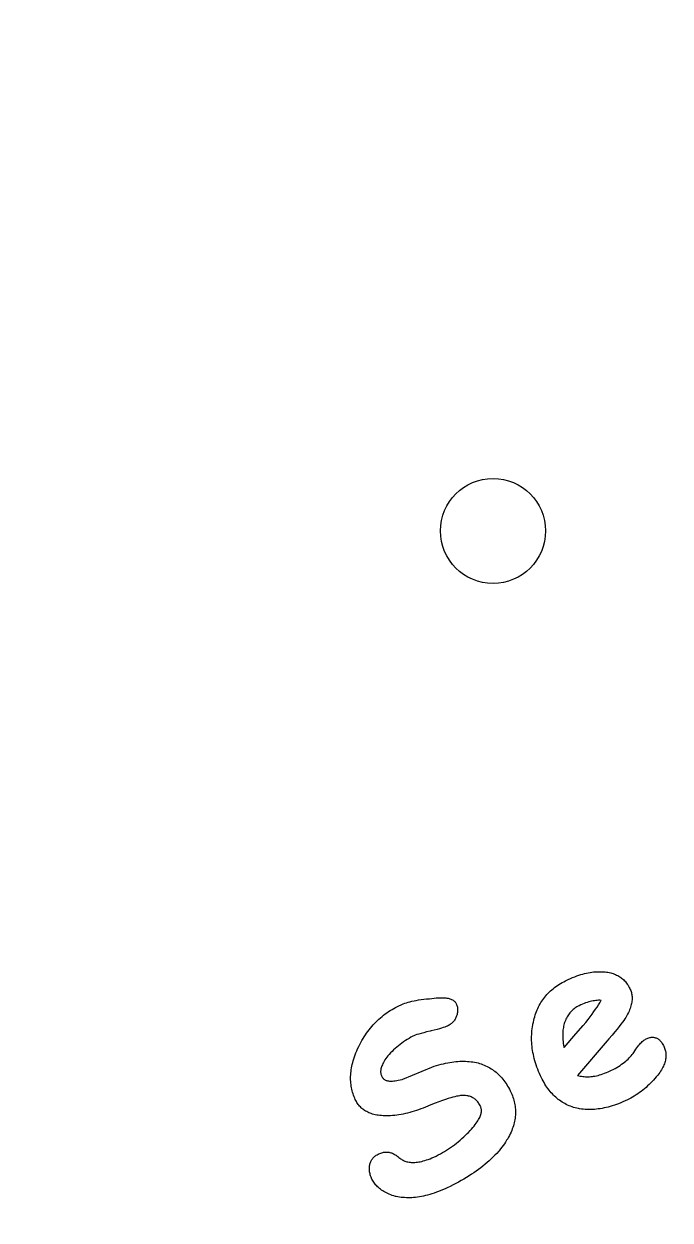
# Model space of a CAD drawing. Header units: inches. Extents: x -1316 to -504, y 751 to 1208.
# Drawn here: x -1014.79 to -994.48, y 783.75 to 821.35 of the extents above; entities that cross this region are included whole.
import ezdxf

# ---------------------------------------------------------------- set-up
doc = ezdxf.new("R2010")
doc.units = ezdxf.units.IN
doc.header["$MEASUREMENT"] = 0
doc.linetypes.add('Continuous2', pattern=[0])
doc.layers.add('68343 AND 68344 CARRIAGE AND ARM PLATE', color=1, linetype='Continuous')
doc.layers.add('68351 TABLE', color=1, linetype='Continuous')

msp = doc.modelspace()

# ---------------------------------------------------------------- linework, layer by layer
at = {"layer": '68343 AND 68344 CARRIAGE AND ARM PLATE', "color": 3, "linetype": 'Continuous2', "lineweight": -3, "true_color": 0x00ff00}
for p, q in [((-996.94, 791.544), (-996.886, 791.55)), ((-996.886, 791.55), (-996.833, 791.555)), ((-996.833, 791.555), (-996.781, 791.558)), ((-996.781, 791.558), (-996.73, 791.559)), ((-996.73, 791.559), (-996.68, 791.559)), ((-996.68, 791.559), (-996.673, 791.559)), ((-996.673, 791.559), (-996.622, 791.558)), ((-996.622, 791.558), (-996.572, 791.556)), ((-996.572, 791.556), (-996.523, 791.552)), ((-996.523, 791.552), (-996.477, 791.546)), ((-996.477, 791.546), (-996.432, 791.54)), ((-997.975, 791.155), (-997.926, 791.186)), ((-997.926, 791.186), (-997.875, 791.216)), ((-997.875, 791.216), (-997.822, 791.245)), ((-997.822, 791.245), (-997.768, 791.273)), ((-997.768, 791.273), (-997.751, 791.281)), ((-997.751, 791.281), (-997.681, 791.314)), ((-997.681, 791.314), (-997.612, 791.346)), ((-997.612, 791.346), (-997.544, 791.374)), ((-997.544, 791.374), (-997.478, 791.401)), ((-997.478, 791.401), (-997.413, 791.425)), ((-997.413, 791.425), (-997.35, 791.447)), ((-997.35, 791.447), (-997.288, 791.467)), ((-997.288, 791.467), (-997.227, 791.484)), ((-997.227, 791.484), (-997.167, 791.5)), ((-997.167, 791.5), (-997.109, 791.514)), ((-997.109, 791.514), (-997.052, 791.526)), ((-997.052, 791.526), (-996.995, 791.536)), ((-996.995, 791.536), (-996.94, 791.544)), ((-996.432, 791.54), (-996.389, 791.531)), ((-996.389, 791.531), (-996.347, 791.522)), ((-996.347, 791.522), (-996.307, 791.511)), ((-996.307, 791.511), (-996.268, 791.499)), ((-996.268, 791.499), (-996.231, 791.486)), ((-996.231, 791.486), (-996.195, 791.471)), ((-996.195, 791.471), (-996.16, 791.455)), ((-996.16, 791.455), (-996.126, 791.438)), ((-996.126, 791.438), (-996.094, 791.42)), ((-996.094, 791.42), (-996.062, 791.401)), ((-996.062, 791.401), (-996.032, 791.38)), ((-996.032, 791.38), (-996.003, 791.358)), ((-996.003, 791.358), (-995.974, 791.335)), ((-995.974, 791.335), (-995.947, 791.311)), ((-995.947, 791.311), (-995.921, 791.285)), ((-995.921, 791.285), (-995.895, 791.258)), ((-995.895, 791.258), (-995.871, 791.23)), ((-995.871, 791.23), (-995.847, 791.2)), ((-995.847, 791.2), (-995.824, 791.169)), ((-998.417, 790.762), (-998.384, 790.802)), ((-998.384, 790.802), (-998.349, 790.841)), ((-998.349, 790.841), (-998.314, 790.88)), ((-998.314, 790.88), (-998.276, 790.917)), ((-998.276, 790.917), (-998.238, 790.954)), ((-998.238, 790.954), (-998.197, 790.99)), ((-998.197, 790.99), (-998.156, 791.024)), ((-998.156, 791.024), (-998.113, 791.058)), ((-998.113, 791.058), (-998.068, 791.092)), ((-998.068, 791.092), (-998.022, 791.124)), ((-998.022, 791.124), (-997.975, 791.155)), ((-995.824, 791.169), (-995.802, 791.137)), ((-995.802, 791.137), (-995.782, 791.102)), ((-995.782, 791.102), (-995.762, 791.067)), ((-995.762, 791.067), (-995.744, 791.032)), ((-995.744, 791.032), (-995.73, 791.002)), ((-995.73, 791.002), (-995.717, 790.971)), ((-995.717, 790.971), (-995.707, 790.939)), ((-995.707, 790.939), (-995.697, 790.908)), ((-995.697, 790.908), (-995.689, 790.876)), ((-995.689, 790.876), (-995.683, 790.843)), ((-995.683, 790.843), (-995.679, 790.811)), ((-995.679, 790.811), (-995.675, 790.777)), ((-1003.165, 790.406), (-1003.107, 790.438)), ((-1003.107, 790.438), (-1003.049, 790.468)), ((-1003.049, 790.468), (-1002.989, 790.497)), ((-1002.989, 790.497), (-1002.958, 790.512)), ((-1002.958, 790.512), (-1002.916, 790.53)), ((-1002.916, 790.53), (-1002.871, 790.548)), ((-1002.871, 790.548), (-1002.822, 790.566)), ((-1002.822, 790.566), (-1002.771, 790.582)), ((-1002.771, 790.582), (-1002.716, 790.599)), ((-1002.716, 790.599), (-1002.658, 790.614)), ((-1002.658, 790.614), (-1002.596, 790.629)), ((-1002.596, 790.629), (-1002.53, 790.644)), ((-1002.53, 790.644), (-1002.46, 790.657)), ((-1002.46, 790.657), (-1002.386, 790.67)), ((-1002.386, 790.67), (-1002.307, 790.681)), ((-1002.307, 790.681), (-1002.224, 790.692)), ((-1002.224, 790.692), (-1002.136, 790.702)), ((-1002.136, 790.702), (-1002.044, 790.711)), ((-1002.044, 790.711), (-1001.969, 790.721)), ((-1001.969, 790.721), (-1001.9, 790.729)), ((-1001.9, 790.729), (-1001.835, 790.736)), ((-1001.835, 790.736), (-1001.775, 790.74)), ((-1001.775, 790.74), (-1001.719, 790.742)), ((-1001.719, 790.742), (-1001.667, 790.742)), ((-1001.667, 790.742), (-1001.619, 790.741)), ((-1001.619, 790.741), (-1001.575, 790.738)), ((-1001.575, 790.738), (-1001.534, 790.734)), ((-1001.534, 790.734), (-1001.496, 790.729)), ((-1001.496, 790.729), (-1001.461, 790.723)), ((-1001.461, 790.723), (-1001.428, 790.715)), ((-1001.428, 790.715), (-1001.399, 790.706)), ((-1001.399, 790.706), (-1001.372, 790.697)), ((-1001.372, 790.697), (-1001.347, 790.686)), ((-1001.347, 790.686), (-1001.324, 790.675)), ((-1001.324, 790.675), (-1001.303, 790.663)), ((-1001.303, 790.663), (-1001.284, 790.65)), ((-1001.284, 790.65), (-1001.267, 790.637)), ((-1001.267, 790.637), (-1001.252, 790.623)), ((-1001.252, 790.623), (-1001.238, 790.608)), ((-1001.238, 790.608), (-1001.225, 790.592)), ((-1001.225, 790.592), (-1001.214, 790.575)), ((-1001.214, 790.575), (-1001.205, 790.558)), ((-1001.205, 790.558), (-1001.2, 790.549)), ((-1001.2, 790.549), (-1001.189, 790.523)), ((-1001.189, 790.523), (-1001.18, 790.498)), ((-1001.18, 790.498), (-1001.173, 790.472)), ((-1001.173, 790.472), (-1001.167, 790.445)), ((-1001.167, 790.445), (-1001.162, 790.419)), ((-1001.162, 790.419), (-1001.159, 790.392)), ((-998.638, 790.404), (-998.615, 790.453)), ((-998.615, 790.453), (-998.59, 790.5)), ((-998.59, 790.5), (-998.565, 790.546)), ((-998.565, 790.546), (-998.538, 790.591)), ((-998.538, 790.591), (-998.509, 790.635)), ((-998.509, 790.635), (-998.48, 790.679)), ((-998.48, 790.679), (-998.449, 790.721)), ((-998.449, 790.721), (-998.417, 790.762)), ((-997.438, 790.433), (-997.469, 790.412)), ((-997.406, 790.453), (-997.438, 790.433)), ((-997.372, 790.473), (-997.406, 790.453)), ((-997.337, 790.491), (-997.372, 790.473)), ((-997.286, 790.515), (-997.337, 790.491)), ((-997.234, 790.537), (-997.286, 790.515)), ((-997.184, 790.558), (-997.234, 790.537)), ((-997.134, 790.577), (-997.184, 790.558)), ((-997.085, 790.593), (-997.134, 790.577)), ((-997.038, 790.608), (-997.085, 790.593)), ((-996.991, 790.62), (-997.038, 790.608)), ((-996.945, 790.631), (-996.991, 790.62)), ((-996.9, 790.64), (-996.945, 790.631)), ((-996.856, 790.647), (-996.9, 790.64)), ((-996.812, 790.653), (-996.856, 790.647)), ((-996.82, 790.378), (-996.773, 790.449)), ((-996.769, 790.657), (-996.812, 790.653)), ((-996.773, 790.449), (-996.729, 790.516)), ((-996.727, 790.659), (-996.769, 790.657)), ((-996.729, 790.516), (-996.69, 790.58)), ((-996.685, 790.659), (-996.727, 790.659)), ((-996.69, 790.58), (-996.655, 790.64)), ((-996.644, 790.658), (-996.685, 790.659)), ((-996.655, 790.64), (-996.644, 790.658)), ((-995.721, 790.444), (-995.735, 790.403)), ((-995.709, 790.485), (-995.721, 790.444)), ((-995.699, 790.524), (-995.709, 790.485)), ((-995.69, 790.562), (-995.699, 790.524)), ((-995.684, 790.6), (-995.69, 790.562)), ((-995.679, 790.637), (-995.684, 790.6)), ((-995.675, 790.673), (-995.679, 790.637)), ((-995.675, 790.777), (-995.674, 790.743)), ((-995.674, 790.708), (-995.675, 790.673)), ((-995.674, 790.743), (-995.674, 790.708)), ((-1003.68, 790.026), (-1003.633, 790.069)), ((-1003.633, 790.069), (-1003.585, 790.112)), ((-1003.585, 790.112), (-1003.536, 790.153)), ((-1003.536, 790.153), (-1003.486, 790.192)), ((-1003.486, 790.192), (-1003.435, 790.231)), ((-1003.435, 790.231), (-1003.384, 790.269)), ((-1003.384, 790.269), (-1003.331, 790.305)), ((-1003.331, 790.305), (-1003.276, 790.34)), ((-1003.276, 790.34), (-1003.221, 790.374)), ((-1003.221, 790.374), (-1003.165, 790.406)), ((-1001.239, 790.063), (-1001.254, 790.038)), ((-1001.225, 790.088), (-1001.239, 790.063)), ((-1001.212, 790.114), (-1001.225, 790.088)), ((-1001.201, 790.142), (-1001.212, 790.114)), ((-1001.19, 790.171), (-1001.201, 790.142)), ((-1001.185, 790.187), (-1001.19, 790.171)), ((-1001.176, 790.218), (-1001.185, 790.187)), ((-1001.169, 790.249), (-1001.176, 790.218)), ((-1001.164, 790.279), (-1001.169, 790.249)), ((-1001.16, 790.308), (-1001.164, 790.279)), ((-1001.158, 790.336), (-1001.16, 790.308)), ((-1001.159, 790.392), (-1001.158, 790.364)), ((-1001.158, 790.364), (-1001.158, 790.336)), ((-998.765, 790.032), (-998.751, 790.089)), ((-998.751, 790.089), (-998.735, 790.145)), ((-998.735, 790.145), (-998.718, 790.199)), ((-998.718, 790.199), (-998.7, 790.252)), ((-998.7, 790.252), (-998.681, 790.304)), ((-998.681, 790.304), (-998.66, 790.355)), ((-998.66, 790.355), (-998.638, 790.404)), ((-997.753, 790.067), (-997.769, 790.03)), ((-997.735, 790.102), (-997.753, 790.067)), ((-997.716, 790.137), (-997.735, 790.102)), ((-997.696, 790.17), (-997.716, 790.137)), ((-997.676, 790.201), (-997.696, 790.17)), ((-997.654, 790.232), (-997.676, 790.201)), ((-997.631, 790.261), (-997.654, 790.232)), ((-997.607, 790.289), (-997.631, 790.261)), ((-997.582, 790.316), (-997.607, 790.289)), ((-997.555, 790.341), (-997.582, 790.316)), ((-997.528, 790.366), (-997.555, 790.341)), ((-997.499, 790.389), (-997.528, 790.366)), ((-997.469, 790.412), (-997.499, 790.389)), ((-997.13, 789.967), (-997.058, 790.058)), ((-997.058, 790.058), (-996.99, 790.144)), ((-996.99, 790.144), (-996.93, 790.225)), ((-996.93, 790.225), (-996.873, 790.303)), ((-996.873, 790.303), (-996.82, 790.378)), ((-995.902, 790.076), (-995.936, 790.027)), ((-995.874, 790.119), (-995.902, 790.076)), ((-995.852, 790.156), (-995.874, 790.119)), ((-995.839, 790.18), (-995.852, 790.156)), ((-995.813, 790.227), (-995.839, 790.18)), ((-995.79, 790.273), (-995.813, 790.227)), ((-995.77, 790.317), (-995.79, 790.273)), ((-995.751, 790.361), (-995.77, 790.317)), ((-995.735, 790.403), (-995.751, 790.361)), ((-1004.02, 789.629), (-1003.98, 789.683)), ((-1003.98, 789.683), (-1003.94, 789.736)), ((-1003.94, 789.736), (-1003.899, 789.788)), ((-1003.899, 789.788), (-1003.857, 789.838)), ((-1003.857, 789.838), (-1003.814, 789.887)), ((-1003.814, 789.887), (-1003.77, 789.934)), ((-1003.77, 789.934), (-1003.725, 789.981)), ((-1003.725, 789.981), (-1003.68, 790.026)), ((-1002.027, 789.689), (-1002.133, 789.665)), ((-1001.992, 789.697), (-1002.027, 789.689)), ((-1001.893, 789.72), (-1001.992, 789.697)), ((-1001.807, 789.742), (-1001.893, 789.72)), ((-1001.732, 789.762), (-1001.807, 789.742)), ((-1001.666, 789.782), (-1001.732, 789.762)), ((-1001.61, 789.8), (-1001.666, 789.782)), ((-1001.562, 789.817), (-1001.61, 789.8)), ((-1001.521, 789.832), (-1001.562, 789.817)), ((-1001.487, 789.847), (-1001.521, 789.832)), ((-1001.479, 789.851), (-1001.487, 789.847)), ((-1001.45, 789.865), (-1001.479, 789.851)), ((-1001.423, 789.881), (-1001.45, 789.865)), ((-1001.397, 789.897), (-1001.423, 789.881)), ((-1001.372, 789.915), (-1001.397, 789.897)), ((-1001.349, 789.933), (-1001.372, 789.915)), ((-1001.328, 789.952), (-1001.349, 789.933)), ((-1001.308, 789.972), (-1001.328, 789.952)), ((-1001.289, 789.993), (-1001.308, 789.972)), ((-1001.271, 790.015), (-1001.289, 789.993)), ((-1001.254, 790.038), (-1001.271, 790.015)), ((-998.826, 789.643), (-998.821, 789.704)), ((-998.821, 789.704), (-998.814, 789.765)), ((-998.814, 789.765), (-998.805, 789.826)), ((-998.805, 789.826), (-998.795, 789.886)), ((-998.795, 789.886), (-998.79, 789.914)), ((-998.79, 789.914), (-998.778, 789.974)), ((-998.778, 789.974), (-998.765, 790.032)), ((-997.851, 789.673), (-997.854, 789.626)), ((-997.847, 789.719), (-997.851, 789.673)), ((-997.842, 789.763), (-997.847, 789.719)), ((-997.835, 789.807), (-997.842, 789.763)), ((-997.826, 789.848), (-997.835, 789.807)), ((-997.817, 789.889), (-997.826, 789.848)), ((-997.806, 789.928), (-997.817, 789.889)), ((-997.794, 789.966), (-997.806, 789.928)), ((-997.78, 790.003), (-997.794, 789.966)), ((-997.769, 790.03), (-997.78, 790.003)), ((-997.439, 789.606), (-997.209, 789.872)), ((-997.209, 789.872), (-997.13, 789.967)), ((-996.144, 789.755), (-996.219, 789.664)), ((-996.079, 789.836), (-996.144, 789.755)), ((-996.023, 789.908), (-996.079, 789.836)), ((-995.976, 789.971), (-996.023, 789.908)), ((-995.936, 790.027), (-995.976, 789.971)), ((-1004.235, 789.271), (-1004.201, 789.334)), ((-1004.201, 789.334), (-1004.167, 789.396)), ((-1004.167, 789.396), (-1004.132, 789.457)), ((-1004.132, 789.457), (-1004.095, 789.516)), ((-1004.095, 789.516), (-1004.058, 789.573)), ((-1004.058, 789.573), (-1004.02, 789.629)), ((-1002.912, 789.314), (-1002.966, 789.274)), ((-1002.857, 789.354), (-1002.912, 789.314)), ((-1002.801, 789.392), (-1002.857, 789.354)), ((-1002.744, 789.428), (-1002.801, 789.392)), ((-1002.687, 789.464), (-1002.744, 789.428)), ((-1002.628, 789.498), (-1002.687, 789.464)), ((-1002.569, 789.53), (-1002.628, 789.498)), ((-1002.568, 789.531), (-1002.569, 789.53)), ((-1002.534, 789.546), (-1002.568, 789.531)), ((-1002.49, 789.563), (-1002.534, 789.546)), ((-1002.438, 789.581), (-1002.49, 789.563)), ((-1002.378, 789.6), (-1002.438, 789.581)), ((-1002.307, 789.62), (-1002.378, 789.6)), ((-1002.226, 789.642), (-1002.307, 789.62)), ((-1002.133, 789.665), (-1002.226, 789.642)), ((-998.832, 789.521), (-998.83, 789.582)), ((-998.832, 789.459), (-998.832, 789.521)), ((-998.831, 789.397), (-998.832, 789.459)), ((-998.829, 789.335), (-998.831, 789.397)), ((-998.83, 789.582), (-998.826, 789.643)), ((-998.824, 789.273), (-998.829, 789.335)), ((-997.854, 789.626), (-997.855, 789.577)), ((-997.855, 789.577), (-997.855, 789.526)), ((-997.855, 789.526), (-997.852, 789.474)), ((-997.852, 789.474), (-997.849, 789.42)), ((-997.849, 789.42), (-997.843, 789.364)), ((-997.843, 789.364), (-997.836, 789.306)), ((-997.836, 789.306), (-997.827, 789.247)), ((-997.813, 789.174), (-997.439, 789.606)), ((-996.459, 789.387), (-997.385, 788.3)), ((-996.403, 789.45), (-996.459, 789.387)), ((-996.305, 789.563), (-996.403, 789.45)), ((-996.219, 789.664), (-996.305, 789.563)), ((-995.435, 789.281), (-995.407, 789.311)), ((-995.407, 789.311), (-995.38, 789.338)), ((-995.38, 789.338), (-995.353, 789.363)), ((-995.353, 789.363), (-995.327, 789.384)), ((-995.327, 789.384), (-995.302, 789.403)), ((-995.302, 789.403), (-995.277, 789.42)), ((-995.277, 789.42), (-995.253, 789.434)), ((-995.253, 789.434), (-995.234, 789.444)), ((-995.234, 789.444), (-995.204, 789.458)), ((-995.204, 789.458), (-995.175, 789.469)), ((-995.175, 789.469), (-995.147, 789.479)), ((-995.147, 789.479), (-995.12, 789.486)), ((-995.12, 789.486), (-995.094, 789.492)), ((-995.094, 789.492), (-995.069, 789.496)), ((-995.069, 789.496), (-995.045, 789.498)), ((-995.045, 789.498), (-995.021, 789.498)), ((-995.021, 789.498), (-994.998, 789.497)), ((-994.998, 789.497), (-994.976, 789.494)), ((-994.976, 789.494), (-994.955, 789.49)), ((-994.955, 789.49), (-994.934, 789.484)), ((-994.934, 789.484), (-994.913, 789.476)), ((-994.913, 789.476), (-994.893, 789.467)), ((-994.893, 789.467), (-994.873, 789.457)), ((-994.873, 789.457), (-994.854, 789.444)), ((-994.854, 789.444), (-994.834, 789.43)), ((-994.834, 789.43), (-994.815, 789.415)), ((-994.815, 789.415), (-994.797, 789.397)), ((-994.797, 789.397), (-994.778, 789.377)), ((-994.778, 789.377), (-994.76, 789.355)), ((-994.76, 789.355), (-994.741, 789.331)), ((-994.741, 789.331), (-994.723, 789.305)), ((-994.723, 789.305), (-994.706, 789.275)), ((-1004.403, 788.881), (-1004.381, 788.942)), ((-1004.381, 788.942), (-1004.357, 789.005)), ((-1004.357, 789.005), (-1004.33, 789.068)), ((-1004.33, 789.068), (-1004.302, 789.132)), ((-1004.302, 789.132), (-1004.268, 789.205)), ((-1004.268, 789.205), (-1004.235, 789.271)), ((-1003.35, 788.917), (-1003.385, 788.871)), ((-1003.315, 788.955), (-1003.35, 788.917)), ((-1003.268, 789.004), (-1003.315, 788.955)), ((-1003.221, 789.052), (-1003.268, 789.004)), ((-1003.172, 789.099), (-1003.221, 789.052)), ((-1003.122, 789.144), (-1003.172, 789.099)), ((-1003.071, 789.189), (-1003.122, 789.144)), ((-1003.019, 789.232), (-1003.071, 789.189)), ((-1002.966, 789.274), (-1003.019, 789.232)), ((-998.818, 789.21), (-998.824, 789.273)), ((-998.811, 789.147), (-998.818, 789.21)), ((-998.802, 789.084), (-998.811, 789.147)), ((-998.791, 789.02), (-998.802, 789.084)), ((-998.778, 788.956), (-998.791, 789.02)), ((-998.764, 788.891), (-998.778, 788.956)), ((-997.827, 789.247), (-997.815, 789.185)), ((-997.815, 789.185), (-997.813, 789.174)), ((-995.73, 788.883), (-995.699, 788.918)), ((-995.699, 788.918), (-995.67, 788.953)), ((-995.67, 788.953), (-995.643, 788.989)), ((-995.643, 788.989), (-995.619, 789.022)), ((-995.619, 789.022), (-995.586, 789.076)), ((-995.586, 789.076), (-995.555, 789.125)), ((-995.555, 789.125), (-995.523, 789.169)), ((-995.523, 789.169), (-995.493, 789.21)), ((-995.493, 789.21), (-995.464, 789.247)), ((-995.464, 789.247), (-995.435, 789.281)), ((-994.706, 789.275), (-994.688, 789.244)), ((-994.688, 789.244), (-994.676, 789.221)), ((-994.676, 789.221), (-994.662, 789.19)), ((-994.662, 789.19), (-994.65, 789.159)), ((-994.65, 789.159), (-994.639, 789.128)), ((-994.639, 789.128), (-994.63, 789.097)), ((-994.63, 789.097), (-994.622, 789.066)), ((-994.622, 789.066), (-994.617, 789.035)), ((-994.617, 789.035), (-994.612, 789.003)), ((-994.612, 789.003), (-994.61, 788.971)), ((-994.61, 788.971), (-994.608, 788.939)), ((-994.608, 788.939), (-994.609, 788.907)), ((-1004.495, 788.532), (-1004.484, 788.588)), ((-1004.484, 788.588), (-1004.472, 788.645)), ((-1004.472, 788.645), (-1004.457, 788.703)), ((-1004.457, 788.703), (-1004.441, 788.761)), ((-1004.441, 788.761), (-1004.423, 788.821)), ((-1004.423, 788.821), (-1004.403, 788.881)), ((-1003.561, 788.538), (-1003.568, 788.508)), ((-1003.552, 788.568), (-1003.561, 788.538)), ((-1003.54, 788.6), (-1003.552, 788.568)), ((-1003.526, 788.633), (-1003.54, 788.6)), ((-1003.51, 788.668), (-1003.526, 788.633)), ((-1003.491, 788.705), (-1003.51, 788.668)), ((-1003.469, 788.744), (-1003.491, 788.705)), ((-1003.444, 788.784), (-1003.469, 788.744)), ((-1003.416, 788.826), (-1003.444, 788.784)), ((-1003.385, 788.871), (-1003.416, 788.826)), ((-1002.879, 788.178), (-1001.967, 788.558)), ((-1001.967, 788.558), (-1001.893, 788.584)), ((-1001.893, 788.584), (-1001.819, 788.607)), ((-1001.819, 788.607), (-1001.747, 788.629)), ((-1001.747, 788.629), (-1001.676, 788.649)), ((-1001.676, 788.649), (-1001.607, 788.667)), ((-1001.607, 788.667), (-1001.538, 788.682)), ((-1001.538, 788.682), (-1001.471, 788.696)), ((-1001.471, 788.696), (-1001.404, 788.708)), ((-1001.404, 788.708), (-1001.339, 788.719)), ((-1001.339, 788.719), (-1001.274, 788.727)), ((-1001.274, 788.727), (-1001.211, 788.734)), ((-1001.211, 788.734), (-1001.149, 788.739)), ((-1001.149, 788.739), (-1001.087, 788.742)), ((-1001.087, 788.742), (-1001.026, 788.744)), ((-1001.026, 788.744), (-1000.967, 788.744)), ((-1000.967, 788.744), (-1000.908, 788.743)), ((-1000.908, 788.743), (-1000.849, 788.74)), ((-1000.849, 788.74), (-1000.792, 788.735)), ((-1000.792, 788.735), (-1000.735, 788.729)), ((-1000.735, 788.729), (-1000.679, 788.721)), ((-1000.679, 788.721), (-1000.624, 788.712)), ((-1000.624, 788.712), (-1000.569, 788.701)), ((-1000.569, 788.701), (-1000.518, 788.69)), ((-1000.518, 788.69), (-1000.468, 788.675)), ((-1000.468, 788.675), (-1000.419, 788.659)), ((-1000.419, 788.659), (-1000.372, 788.642)), ((-1000.372, 788.642), (-1000.325, 788.623)), ((-1000.325, 788.623), (-1000.28, 788.603)), ((-1000.28, 788.603), (-1000.235, 788.582)), ((-1000.235, 788.582), (-1000.192, 788.559)), ((-1000.192, 788.559), (-1000.149, 788.535)), ((-998.748, 788.826), (-998.764, 788.891)), ((-998.73, 788.76), (-998.748, 788.826)), ((-998.71, 788.695), (-998.73, 788.76)), ((-998.688, 788.628), (-998.71, 788.695)), ((-998.665, 788.561), (-998.688, 788.628)), ((-998.64, 788.494), (-998.665, 788.561)), ((-996.206, 788.52), (-996.152, 788.551)), ((-996.152, 788.551), (-996.099, 788.583)), ((-996.099, 788.583), (-996.049, 788.615)), ((-996.049, 788.615), (-996.002, 788.647)), ((-996.002, 788.647), (-995.957, 788.68)), ((-995.957, 788.68), (-995.914, 788.713)), ((-995.914, 788.713), (-995.873, 788.746)), ((-995.873, 788.746), (-995.834, 788.78)), ((-995.834, 788.78), (-995.797, 788.814)), ((-995.797, 788.814), (-995.763, 788.848)), ((-995.763, 788.848), (-995.73, 788.883)), ((-994.709, 788.555), (-994.729, 788.516)), ((-994.69, 788.593), (-994.709, 788.555)), ((-994.674, 788.63), (-994.69, 788.593)), ((-994.659, 788.667), (-994.674, 788.63)), ((-994.647, 788.703), (-994.659, 788.667)), ((-994.636, 788.738), (-994.647, 788.703)), ((-994.627, 788.773), (-994.636, 788.738)), ((-994.62, 788.807), (-994.627, 788.773)), ((-994.615, 788.841), (-994.62, 788.807)), ((-994.611, 788.874), (-994.615, 788.841)), ((-994.609, 788.907), (-994.611, 788.874)), ((-1004.524, 788.211), (-1004.523, 788.263)), ((-1004.523, 788.16), (-1004.524, 788.211)), ((-1004.523, 788.263), (-1004.521, 788.315)), ((-1004.521, 788.315), (-1004.517, 788.368)), ((-1004.517, 788.368), (-1004.511, 788.422)), ((-1004.511, 788.422), (-1004.504, 788.477)), ((-1004.504, 788.477), (-1004.495, 788.532)), ((-1003.577, 788.454), (-1003.579, 788.428)), ((-1003.579, 788.428), (-1003.579, 788.404)), ((-1003.579, 788.404), (-1003.578, 788.38)), ((-1003.578, 788.38), (-1003.575, 788.357)), ((-1003.574, 788.481), (-1003.577, 788.454)), ((-1003.575, 788.357), (-1003.57, 788.335)), ((-1003.568, 788.508), (-1003.574, 788.481)), ((-1003.57, 788.335), (-1003.564, 788.314)), ((-1003.564, 788.314), (-1003.556, 788.293)), ((-1003.556, 788.293), (-1003.551, 788.282)), ((-1003.551, 788.282), (-1003.541, 788.262)), ((-1003.541, 788.262), (-1003.53, 788.243)), ((-1003.53, 788.243), (-1003.518, 788.226)), ((-1003.518, 788.226), (-1003.505, 788.211)), ((-1003.505, 788.211), (-1003.491, 788.196)), ((-1003.491, 788.196), (-1003.476, 788.183)), ((-1003.476, 788.183), (-1003.46, 788.172)), ((-1003.46, 788.172), (-1003.443, 788.161)), ((-1002.967, 788.157), (-1002.906, 788.171)), ((-1002.906, 788.171), (-1002.879, 788.178)), ((-1000.149, 788.535), (-1000.108, 788.51)), ((-1000.108, 788.51), (-1000.067, 788.484)), ((-1000.067, 788.484), (-1000.027, 788.456)), ((-1000.027, 788.456), (-999.988, 788.427)), ((-999.988, 788.427), (-999.95, 788.396)), ((-999.95, 788.396), (-999.913, 788.365)), ((-999.913, 788.365), (-999.877, 788.331)), ((-999.877, 788.331), (-999.842, 788.297)), ((-999.842, 788.297), (-999.807, 788.261)), ((-999.807, 788.261), (-999.773, 788.223)), ((-999.773, 788.223), (-999.74, 788.184)), ((-999.74, 788.184), (-999.708, 788.143)), ((-998.613, 788.426), (-998.64, 788.494)), ((-998.583, 788.357), (-998.613, 788.426)), ((-998.552, 788.288), (-998.583, 788.357)), ((-998.519, 788.218), (-998.552, 788.288)), ((-998.502, 788.184), (-998.519, 788.218)), ((-998.473, 788.129), (-998.502, 788.184)), ((-997.385, 788.3), (-997.346, 788.289)), ((-997.346, 788.289), (-997.307, 788.28)), ((-997.307, 788.28), (-997.267, 788.273)), ((-997.267, 788.273), (-997.226, 788.267)), ((-997.226, 788.267), (-997.185, 788.262)), ((-997.185, 788.262), (-997.143, 788.259)), ((-997.143, 788.259), (-997.1, 788.258)), ((-997.1, 788.258), (-997.056, 788.258)), ((-997.056, 788.258), (-997.012, 788.259)), ((-997.012, 788.259), (-996.967, 788.263)), ((-996.967, 788.263), (-996.921, 788.268)), ((-996.921, 788.268), (-996.89, 788.272)), ((-996.89, 788.272), (-996.842, 788.28)), ((-996.842, 788.28), (-996.794, 788.29)), ((-996.794, 788.29), (-996.744, 788.301)), ((-996.744, 788.301), (-996.694, 788.315)), ((-996.694, 788.315), (-996.642, 788.33)), ((-996.642, 788.33), (-996.589, 788.347)), ((-996.589, 788.347), (-996.536, 788.367)), ((-996.536, 788.367), (-996.48, 788.388)), ((-996.48, 788.388), (-996.424, 788.412)), ((-996.424, 788.412), (-996.366, 788.438)), ((-996.366, 788.438), (-996.324, 788.459)), ((-996.324, 788.459), (-996.264, 788.489)), ((-996.264, 788.489), (-996.206, 788.52)), ((-994.956, 788.202), (-995, 788.153)), ((-994.914, 788.253), (-994.956, 788.202)), ((-994.905, 788.264), (-994.914, 788.253)), ((-994.869, 788.308), (-994.905, 788.264)), ((-994.836, 788.352), (-994.869, 788.308)), ((-994.806, 788.394), (-994.836, 788.352)), ((-994.778, 788.435), (-994.806, 788.394)), ((-994.753, 788.476), (-994.778, 788.435)), ((-994.729, 788.516), (-994.753, 788.476)), ((-1004.52, 788.109), (-1004.523, 788.16)), ((-1004.516, 788.059), (-1004.52, 788.109)), ((-1004.511, 788.009), (-1004.516, 788.059)), ((-1004.504, 787.96), (-1004.511, 788.009)), ((-1004.495, 787.912), (-1004.504, 787.96)), ((-1004.485, 787.863), (-1004.495, 787.912)), ((-1004.473, 787.816), (-1004.485, 787.863)), ((-1004.459, 787.768), (-1004.473, 787.816)), ((-1003.443, 788.161), (-1003.425, 788.151)), ((-1003.425, 788.151), (-1003.405, 788.143)), ((-1003.405, 788.143), (-1003.384, 788.136)), ((-1003.384, 788.136), (-1003.362, 788.13)), ((-1003.362, 788.13), (-1003.338, 788.125)), ((-1003.338, 788.125), (-1003.331, 788.124)), ((-1003.331, 788.124), (-1003.303, 788.121)), ((-1003.303, 788.121), (-1003.273, 788.119)), ((-1003.273, 788.119), (-1003.24, 788.119)), ((-1003.24, 788.119), (-1003.204, 788.12)), ((-1003.204, 788.12), (-1003.165, 788.123)), ((-1003.165, 788.123), (-1003.121, 788.128)), ((-1003.121, 788.128), (-1003.074, 788.135)), ((-1003.074, 788.135), (-1003.023, 788.145)), ((-1003.023, 788.145), (-1002.967, 788.157)), ((-999.708, 788.143), (-999.676, 788.101)), ((-999.676, 788.101), (-999.645, 788.057)), ((-999.645, 788.057), (-999.615, 788.011)), ((-999.615, 788.011), (-999.586, 787.964)), ((-999.586, 787.964), (-999.558, 787.915)), ((-999.558, 787.915), (-999.53, 787.864)), ((-999.53, 787.864), (-999.503, 787.811)), ((-999.503, 787.811), (-999.476, 787.754)), ((-998.443, 788.076), (-998.473, 788.129)), ((-998.413, 788.025), (-998.443, 788.076)), ((-998.382, 787.975), (-998.413, 788.025)), ((-998.35, 787.928), (-998.382, 787.975)), ((-998.318, 787.882), (-998.35, 787.928)), ((-998.285, 787.839), (-998.318, 787.882)), ((-998.251, 787.796), (-998.285, 787.839)), ((-998.216, 787.756), (-998.251, 787.796)), ((-995.386, 787.798), (-995.439, 787.759)), ((-995.334, 787.838), (-995.386, 787.798)), ((-995.283, 787.88), (-995.334, 787.838)), ((-995.233, 787.922), (-995.283, 787.88)), ((-995.184, 787.966), (-995.233, 787.922)), ((-995.136, 788.011), (-995.184, 787.966)), ((-995.09, 788.057), (-995.136, 788.011)), ((-995.044, 788.104), (-995.09, 788.057)), ((-995, 788.153), (-995.044, 788.104)), ((-1004.444, 787.721), (-1004.459, 787.768)), ((-1004.428, 787.674), (-1004.444, 787.721)), ((-1004.41, 787.628), (-1004.428, 787.674)), ((-1004.39, 787.582), (-1004.41, 787.628)), ((-1004.389, 787.58), (-1004.39, 787.582)), ((-1004.375, 787.544), (-1004.389, 787.58)), ((-1004.359, 787.51), (-1004.375, 787.544)), ((-1004.342, 787.477), (-1004.359, 787.51)), ((-1004.324, 787.446), (-1004.342, 787.477)), ((-1004.305, 787.415), (-1004.324, 787.446)), ((-1004.285, 787.386), (-1004.305, 787.415)), ((-1001.868, 787.424), (-1002.004, 787.372)), ((-1001.746, 787.469), (-1001.868, 787.424)), ((-1001.637, 787.509), (-1001.746, 787.469)), ((-1001.539, 787.542), (-1001.637, 787.509)), ((-1001.451, 787.571), (-1001.539, 787.542)), ((-1001.373, 787.595), (-1001.451, 787.571)), ((-1001.305, 787.614), (-1001.373, 787.595)), ((-1001.244, 787.63), (-1001.305, 787.614)), ((-1001.191, 787.642), (-1001.244, 787.63)), ((-1001.145, 787.651), (-1001.191, 787.642)), ((-1001.105, 787.658), (-1001.145, 787.651)), ((-1001.071, 787.662), (-1001.105, 787.658)), ((-1001.052, 787.664), (-1001.071, 787.662)), ((-1001.013, 787.666), (-1001.052, 787.664)), ((-1000.976, 787.667), (-1001.013, 787.666)), ((-1000.941, 787.666), (-1000.976, 787.667)), ((-1000.907, 787.664), (-1000.941, 787.666)), ((-1000.874, 787.66), (-1000.907, 787.664)), ((-1000.842, 787.655), (-1000.874, 787.66)), ((-1000.812, 787.649), (-1000.842, 787.655)), ((-1000.783, 787.641), (-1000.812, 787.649)), ((-1000.755, 787.632), (-1000.783, 787.641)), ((-1000.728, 787.621), (-1000.755, 787.632)), ((-1000.702, 787.609), (-1000.728, 787.621)), ((-1000.676, 787.596), (-1000.702, 787.609)), ((-1000.652, 787.581), (-1000.676, 787.596)), ((-1000.629, 787.566), (-1000.652, 787.581)), ((-1000.606, 787.548), (-1000.629, 787.566)), ((-1000.585, 787.53), (-1000.606, 787.548)), ((-1000.564, 787.509), (-1000.585, 787.53)), ((-1000.543, 787.488), (-1000.564, 787.509)), ((-1000.524, 787.464), (-1000.543, 787.488)), ((-1000.505, 787.439), (-1000.524, 787.464)), ((-1000.487, 787.413), (-1000.505, 787.439)), ((-1000.47, 787.384), (-1000.487, 787.413)), ((-999.476, 787.754), (-999.455, 787.707)), ((-999.455, 787.707), (-999.436, 787.659)), ((-999.436, 787.659), (-999.419, 787.612)), ((-999.419, 787.612), (-999.403, 787.565)), ((-999.403, 787.565), (-999.39, 787.518)), ((-999.39, 787.518), (-999.378, 787.471)), ((-999.378, 787.471), (-999.367, 787.424)), ((-999.367, 787.424), (-999.358, 787.377)), ((-998.181, 787.717), (-998.216, 787.756)), ((-998.145, 787.68), (-998.181, 787.717)), ((-998.109, 787.644), (-998.145, 787.68)), ((-998.072, 787.61), (-998.109, 787.644)), ((-998.034, 787.577), (-998.072, 787.61)), ((-997.995, 787.546), (-998.034, 787.577)), ((-997.955, 787.516), (-997.995, 787.546)), ((-997.915, 787.488), (-997.955, 787.516)), ((-997.874, 787.461), (-997.915, 787.488)), ((-997.832, 787.435), (-997.874, 787.461)), ((-997.789, 787.411), (-997.832, 787.435)), ((-997.746, 787.388), (-997.789, 787.411)), ((-996.097, 787.41), (-996.163, 787.385)), ((-996.029, 787.437), (-996.097, 787.41)), ((-995.961, 787.467), (-996.029, 787.437)), ((-995.891, 787.498), (-995.961, 787.467)), ((-995.821, 787.531), (-995.891, 787.498)), ((-995.775, 787.555), (-995.821, 787.531)), ((-995.717, 787.585), (-995.775, 787.555)), ((-995.659, 787.617), (-995.717, 787.585)), ((-995.603, 787.651), (-995.659, 787.617)), ((-995.547, 787.686), (-995.603, 787.651)), ((-995.493, 787.722), (-995.547, 787.686)), ((-995.439, 787.759), (-995.493, 787.722)), ((-1004.263, 787.359), (-1004.285, 787.386)), ((-1004.241, 787.332), (-1004.263, 787.359)), ((-1004.217, 787.307), (-1004.241, 787.332)), ((-1004.193, 787.282), (-1004.217, 787.307)), ((-1004.167, 787.259), (-1004.193, 787.282)), ((-1004.14, 787.237), (-1004.167, 787.259)), ((-1004.111, 787.216), (-1004.14, 787.237)), ((-1004.082, 787.196), (-1004.111, 787.216)), ((-1004.051, 787.177), (-1004.082, 787.196)), ((-1004.018, 787.159), (-1004.051, 787.177)), ((-1003.984, 787.142), (-1004.018, 787.159)), ((-1003.949, 787.126), (-1003.984, 787.142)), ((-1003.912, 787.111), (-1003.949, 787.126)), ((-1003.873, 787.097), (-1003.912, 787.111)), ((-1003.833, 787.085), (-1003.873, 787.097)), ((-1003.791, 787.073), (-1003.833, 787.085)), ((-1003.747, 787.063), (-1003.791, 787.073)), ((-1003.701, 787.054), (-1003.747, 787.063)), ((-1003.653, 787.046), (-1003.701, 787.054)), ((-1003.603, 787.04), (-1003.653, 787.046)), ((-1003.55, 787.035), (-1003.603, 787.04)), ((-1003.496, 787.032), (-1003.55, 787.035)), ((-1003.204, 787.037), (-1003.271, 787.033)), ((-1003.138, 787.043), (-1003.204, 787.037)), ((-1003.071, 787.05), (-1003.138, 787.043)), ((-1003.003, 787.059), (-1003.071, 787.05)), ((-1002.936, 787.07), (-1003.003, 787.059)), ((-1002.868, 787.083), (-1002.936, 787.07)), ((-1002.8, 787.097), (-1002.868, 787.083)), ((-1002.732, 787.113), (-1002.8, 787.097)), ((-1002.663, 787.131), (-1002.732, 787.113)), ((-1002.595, 787.15), (-1002.663, 787.131)), ((-1002.525, 787.171), (-1002.595, 787.15)), ((-1002.456, 787.194), (-1002.525, 787.171)), ((-1002.385, 787.219), (-1002.456, 787.194)), ((-1002.315, 787.245), (-1002.385, 787.219)), ((-1002.244, 787.274), (-1002.315, 787.245)), ((-1002.173, 787.305), (-1002.244, 787.274)), ((-1002.004, 787.372), (-1002.173, 787.305)), ((-1000.453, 787.354), (-1000.47, 787.384)), ((-1000.437, 787.321), (-1000.453, 787.354)), ((-1000.449, 787.011), (-1000.437, 787.042)), ((-1000.433, 787.31), (-1000.437, 787.321)), ((-1000.437, 787.042), (-1000.428, 787.071)), ((-1000.425, 787.29), (-1000.433, 787.31)), ((-1000.428, 787.071), (-1000.421, 787.1)), ((-1000.419, 787.269), (-1000.425, 787.29)), ((-1000.421, 787.1), (-1000.415, 787.127)), ((-1000.414, 787.247), (-1000.419, 787.269)), ((-1000.415, 787.127), (-1000.412, 787.153)), ((-1000.411, 787.225), (-1000.414, 787.247)), ((-1000.412, 787.153), (-1000.41, 787.177)), ((-1000.41, 787.201), (-1000.411, 787.225)), ((-1000.41, 787.177), (-1000.41, 787.201)), ((-999.358, 787.377), (-999.351, 787.331)), ((-999.351, 787.331), (-999.346, 787.284)), ((-999.346, 787.284), (-999.342, 787.237)), ((-999.342, 787.049), (-999.346, 787.002)), ((-999.342, 787.237), (-999.339, 787.19)), ((-999.339, 787.097), (-999.342, 787.049)), ((-999.339, 787.19), (-999.339, 787.144)), ((-999.339, 787.144), (-999.339, 787.097)), ((-997.701, 787.367), (-997.746, 787.388)), ((-997.656, 787.346), (-997.701, 787.367)), ((-997.61, 787.328), (-997.656, 787.346)), ((-997.562, 787.31), (-997.61, 787.328)), ((-997.514, 787.294), (-997.562, 787.31)), ((-997.465, 787.279), (-997.514, 787.294)), ((-997.414, 787.266), (-997.465, 787.279)), ((-997.363, 787.254), (-997.414, 787.266)), ((-997.326, 787.248), (-997.363, 787.254)), ((-997.269, 787.24), (-997.326, 787.248)), ((-997.211, 787.234), (-997.269, 787.24)), ((-997.153, 787.23), (-997.211, 787.234)), ((-997.095, 787.227), (-997.153, 787.23)), ((-997.036, 787.226), (-997.095, 787.227)), ((-996.977, 787.226), (-997.036, 787.226)), ((-996.917, 787.228), (-996.977, 787.226)), ((-996.858, 787.232), (-996.917, 787.228)), ((-996.797, 787.237), (-996.858, 787.232)), ((-996.736, 787.244), (-996.797, 787.237)), ((-996.675, 787.253), (-996.736, 787.244)), ((-996.613, 787.263), (-996.675, 787.253)), ((-996.551, 787.275), (-996.613, 787.263)), ((-996.488, 787.289), (-996.551, 787.275)), ((-996.424, 787.304), (-996.488, 787.289)), ((-996.36, 787.322), (-996.424, 787.304)), ((-996.295, 787.341), (-996.36, 787.322)), ((-996.23, 787.362), (-996.295, 787.341)), ((-996.163, 787.385), (-996.23, 787.362)), ((-1003.439, 787.03), (-1003.496, 787.032)), ((-1003.38, 787.029), (-1003.439, 787.03)), ((-1003.337, 787.03), (-1003.38, 787.029)), ((-1003.271, 787.033), (-1003.337, 787.03)), ((-1000.721, 786.613), (-1000.678, 786.661)), ((-1000.678, 786.661), (-1000.639, 786.708)), ((-1000.639, 786.708), (-1000.604, 786.752)), ((-1000.604, 786.752), (-1000.573, 786.794)), ((-1000.573, 786.794), (-1000.545, 786.835)), ((-1000.545, 786.835), (-1000.52, 786.873)), ((-1000.52, 786.873), (-1000.498, 786.91)), ((-1000.498, 786.91), (-1000.479, 786.945)), ((-1000.479, 786.945), (-1000.463, 786.979)), ((-1000.463, 786.979), (-1000.449, 787.011)), ((-999.421, 786.665), (-999.439, 786.616)), ((-999.405, 786.714), (-999.421, 786.665)), ((-999.391, 786.763), (-999.405, 786.714)), ((-999.379, 786.811), (-999.391, 786.763)), ((-999.368, 786.859), (-999.379, 786.811)), ((-999.359, 786.907), (-999.368, 786.859)), ((-999.352, 786.955), (-999.359, 786.907)), ((-999.346, 787.002), (-999.352, 786.955)), ((-1001.08, 786.262), (-1001.023, 786.312)), ((-1001.023, 786.312), (-1000.967, 786.363)), ((-1000.967, 786.363), (-1000.912, 786.415)), ((-1000.912, 786.415), (-1000.859, 786.468)), ((-1000.859, 786.468), (-1000.819, 786.509)), ((-1000.819, 786.509), (-1000.768, 786.562)), ((-1000.768, 786.562), (-1000.721, 786.613)), ((-999.585, 786.31), (-999.617, 786.258)), ((-999.556, 786.362), (-999.585, 786.31)), ((-999.528, 786.414), (-999.556, 786.362)), ((-999.503, 786.465), (-999.528, 786.414)), ((-999.48, 786.516), (-999.503, 786.465)), ((-999.458, 786.566), (-999.48, 786.516)), ((-999.439, 786.616), (-999.458, 786.566)), ((-1001.636, 785.871), (-1001.571, 785.909)), ((-1001.571, 785.909), (-1001.506, 785.949)), ((-1001.506, 785.949), (-1001.443, 785.99)), ((-1001.443, 785.99), (-1001.38, 786.032)), ((-1001.38, 786.032), (-1001.318, 786.075)), ((-1001.318, 786.075), (-1001.257, 786.12)), ((-1001.257, 786.12), (-1001.197, 786.166)), ((-1001.197, 786.166), (-1001.138, 786.213)), ((-1001.138, 786.213), (-1001.08, 786.262)), ((-999.875, 785.905), (-999.931, 785.846)), ((-999.855, 785.93), (-999.875, 785.905)), ((-999.809, 785.986), (-999.855, 785.93)), ((-999.766, 786.041), (-999.809, 785.986)), ((-999.725, 786.096), (-999.766, 786.041)), ((-999.687, 786.151), (-999.725, 786.096)), ((-999.651, 786.204), (-999.687, 786.151)), ((-999.617, 786.258), (-999.651, 786.204)), ((-1003.916, 785.511), (-1003.909, 785.538)), ((-1003.909, 785.538), (-1003.9, 785.564)), ((-1003.9, 785.564), (-1003.89, 785.589)), ((-1003.89, 785.589), (-1003.879, 785.613)), ((-1003.879, 785.613), (-1003.867, 785.636)), ((-1003.867, 785.636), (-1003.853, 785.658)), ((-1003.853, 785.658), (-1003.837, 785.679)), ((-1003.837, 785.679), (-1003.821, 785.699)), ((-1003.821, 785.699), (-1003.803, 785.719)), ((-1003.803, 785.719), (-1003.783, 785.738)), ((-1003.783, 785.738), (-1003.762, 785.756)), ((-1003.762, 785.756), (-1003.74, 785.773)), ((-1003.74, 785.773), (-1003.715, 785.79)), ((-1003.715, 785.79), (-1003.689, 785.806)), ((-1003.689, 785.806), (-1003.661, 785.821)), ((-1003.661, 785.821), (-1003.635, 785.833)), ((-1003.635, 785.833), (-1003.604, 785.847)), ((-1003.604, 785.847), (-1003.574, 785.858)), ((-1003.574, 785.858), (-1003.544, 785.867)), ((-1003.544, 785.867), (-1003.514, 785.875)), ((-1003.514, 785.875), (-1003.485, 785.881)), ((-1003.485, 785.881), (-1003.456, 785.885)), ((-1003.456, 785.885), (-1003.428, 785.888)), ((-1003.428, 785.888), (-1003.4, 785.888)), ((-1003.4, 785.888), (-1003.372, 785.888)), ((-1003.372, 785.888), (-1003.344, 785.885)), ((-1003.344, 785.885), (-1003.316, 785.882)), ((-1003.316, 785.882), (-1003.289, 785.876)), ((-1003.289, 785.876), (-1003.261, 785.869)), ((-1003.261, 785.869), (-1003.234, 785.86)), ((-1003.234, 785.86), (-1003.206, 785.85)), ((-1003.206, 785.85), (-1003.178, 785.837)), ((-1003.178, 785.837), (-1003.151, 785.823)), ((-1003.151, 785.823), (-1003.123, 785.807)), ((-1003.123, 785.807), (-1003.094, 785.79)), ((-1003.094, 785.79), (-1003.066, 785.77)), ((-1003.066, 785.77), (-1003.037, 785.748)), ((-1003.037, 785.748), (-1003.009, 785.723)), ((-1003.009, 785.723), (-1003.003, 785.718)), ((-1003.003, 785.718), (-1002.978, 785.698)), ((-1002.978, 785.698), (-1002.953, 785.679)), ((-1002.953, 785.679), (-1002.926, 785.662)), ((-1002.926, 785.662), (-1002.899, 785.646)), ((-1002.899, 785.646), (-1002.872, 785.631)), ((-1002.872, 785.631), (-1002.843, 785.618)), ((-1002.843, 785.618), (-1002.814, 785.606)), ((-1002.814, 785.606), (-1002.784, 785.596)), ((-1002.784, 785.596), (-1002.752, 785.587)), ((-1002.752, 785.587), (-1002.72, 785.579)), ((-1002.72, 785.579), (-1002.687, 785.573)), ((-1002.687, 785.573), (-1002.653, 785.568)), ((-1002.653, 785.568), (-1002.618, 785.565)), ((-1002.618, 785.565), (-1002.581, 785.563)), ((-1002.581, 785.563), (-1002.544, 785.563)), ((-1002.544, 785.563), (-1002.504, 785.564)), ((-1002.504, 785.564), (-1002.464, 785.567)), ((-1002.464, 785.567), (-1002.422, 785.572)), ((-1002.422, 785.572), (-1002.379, 785.578)), ((-1002.379, 785.578), (-1002.334, 785.587)), ((-1002.334, 785.587), (-1002.287, 785.597)), ((-1002.287, 785.597), (-1002.239, 785.609)), ((-1002.239, 785.609), (-1002.189, 785.624)), ((-1002.189, 785.624), (-1002.137, 785.64)), ((-1002.137, 785.64), (-1002.083, 785.659)), ((-1002.083, 785.659), (-1002.027, 785.681)), ((-1002.027, 785.681), (-1001.969, 785.705)), ((-1001.969, 785.705), (-1001.905, 785.733)), ((-1001.905, 785.733), (-1001.837, 785.765)), ((-1001.837, 785.765), (-1001.769, 785.799)), ((-1001.769, 785.799), (-1001.702, 785.834)), ((-1001.702, 785.834), (-1001.636, 785.871)), ((-1000.233, 785.56), (-1000.298, 785.505)), ((-1000.169, 785.616), (-1000.233, 785.56)), ((-1000.107, 785.672), (-1000.169, 785.616)), ((-1000.047, 785.729), (-1000.107, 785.672)), ((-999.988, 785.787), (-1000.047, 785.729)), ((-999.931, 785.846), (-999.988, 785.787)), ((-1003.933, 785.396), (-1003.93, 785.428)), ((-1003.933, 785.364), (-1003.933, 785.396)), ((-1003.933, 785.333), (-1003.933, 785.364)), ((-1003.93, 785.301), (-1003.933, 785.333)), ((-1003.93, 785.428), (-1003.926, 785.459)), ((-1003.926, 785.269), (-1003.93, 785.301)), ((-1003.926, 785.459), (-1003.92, 785.491)), ((-1003.921, 785.236), (-1003.926, 785.269)), ((-1003.913, 785.204), (-1003.921, 785.236)), ((-1003.92, 785.491), (-1003.916, 785.511)), ((-1003.904, 785.171), (-1003.913, 785.204)), ((-1003.893, 785.138), (-1003.904, 785.171)), ((-1000.724, 785.189), (-1000.801, 785.139)), ((-1000.648, 785.24), (-1000.724, 785.189)), ((-1000.575, 785.292), (-1000.648, 785.24)), ((-1000.503, 785.344), (-1000.575, 785.292)), ((-1000.433, 785.397), (-1000.503, 785.344)), ((-1000.365, 785.45), (-1000.433, 785.397)), ((-1000.298, 785.505), (-1000.365, 785.45)), ((-1003.88, 785.104), (-1003.893, 785.138)), ((-1003.866, 785.07), (-1003.88, 785.104)), ((-1003.852, 785.041), (-1003.866, 785.07)), ((-1003.834, 785.008), (-1003.852, 785.041)), ((-1003.815, 784.975), (-1003.834, 785.008)), ((-1003.795, 784.943), (-1003.815, 784.975)), ((-1003.773, 784.912), (-1003.795, 784.943)), ((-1003.75, 784.882), (-1003.773, 784.912)), ((-1003.726, 784.853), (-1003.75, 784.882)), ((-1003.7, 784.825), (-1003.726, 784.853)), ((-1003.673, 784.797), (-1003.7, 784.825)), ((-1003.644, 784.771), (-1003.673, 784.797)), ((-1001.393, 784.81), (-1001.485, 784.766)), ((-1001.302, 784.855), (-1001.393, 784.81)), ((-1001.214, 784.9), (-1001.302, 784.855)), ((-1001.127, 784.947), (-1001.214, 784.9)), ((-1001.043, 784.994), (-1001.127, 784.947)), ((-1000.96, 785.042), (-1001.043, 784.994)), ((-1000.88, 785.09), (-1000.96, 785.042)), ((-1000.801, 785.139), (-1000.88, 785.09)), ((-1003.614, 784.745), (-1003.644, 784.771)), ((-1003.582, 784.719), (-1003.614, 784.745)), ((-1003.548, 784.695), (-1003.582, 784.719)), ((-1003.513, 784.671), (-1003.548, 784.695)), ((-1003.476, 784.648), (-1003.513, 784.671)), ((-1003.437, 784.626), (-1003.476, 784.648)), ((-1003.397, 784.605), (-1003.437, 784.626)), ((-1003.354, 784.585), (-1003.397, 784.605)), ((-1003.309, 784.565), (-1003.354, 784.585)), ((-1003.263, 784.546), (-1003.309, 784.565)), ((-1003.214, 784.528), (-1003.263, 784.546)), ((-1003.162, 784.512), (-1003.214, 784.528)), ((-1003.109, 784.496), (-1003.162, 784.512)), ((-1003.089, 784.491), (-1003.109, 784.496)), ((-1003.038, 784.481), (-1003.089, 784.491)), ((-1002.986, 784.472), (-1003.038, 784.481)), ((-1002.933, 784.465), (-1002.986, 784.472)), ((-1002.879, 784.46), (-1002.933, 784.465)), ((-1002.825, 784.456), (-1002.879, 784.46)), ((-1002.77, 784.453), (-1002.825, 784.456)), ((-1002.714, 784.452), (-1002.77, 784.453)), ((-1002.657, 784.453), (-1002.714, 784.452)), ((-1002.599, 784.455), (-1002.657, 784.453)), ((-1002.541, 784.459), (-1002.599, 784.455)), ((-1002.481, 784.465), (-1002.541, 784.459)), ((-1002.421, 784.472), (-1002.481, 784.465)), ((-1002.359, 784.481), (-1002.421, 784.472)), ((-1002.297, 784.492), (-1002.359, 784.481)), ((-1002.233, 784.505), (-1002.297, 784.492)), ((-1002.169, 784.52), (-1002.233, 784.505)), ((-1002.103, 784.536), (-1002.169, 784.52)), ((-1002.036, 784.555), (-1002.103, 784.536)), ((-1001.967, 784.576), (-1002.036, 784.555)), ((-1001.898, 784.598), (-1001.967, 784.576)), ((-1001.827, 784.623), (-1001.898, 784.598)), ((-1001.755, 784.65), (-1001.827, 784.623)), ((-1001.682, 784.679), (-1001.755, 784.65)), ((-1001.607, 784.711), (-1001.682, 784.679)), ((-1001.531, 784.745), (-1001.607, 784.711)), ((-1001.485, 784.766), (-1001.531, 784.745))]:
    msp.add_line(p, q, dxfattribs=at)
at = {"layer": '68351 TABLE', "color": 5, "linetype": 'Continuous2', "lineweight": -3, "true_color": 0x0000ff}
msp.add_circle((-1000.046, 805.415), 1.651, dxfattribs=at)
at = {"layer": '68351 TABLE', "color": 1, "linetype": 'Continuous2', "lineweight": -3, "true_color": 0xff0000}
msp.add_arc((-1090.121, 979.815), 220, 215.01308, 324.98692, dxfattribs=at)

doc.saveas('drawing.dxf')
